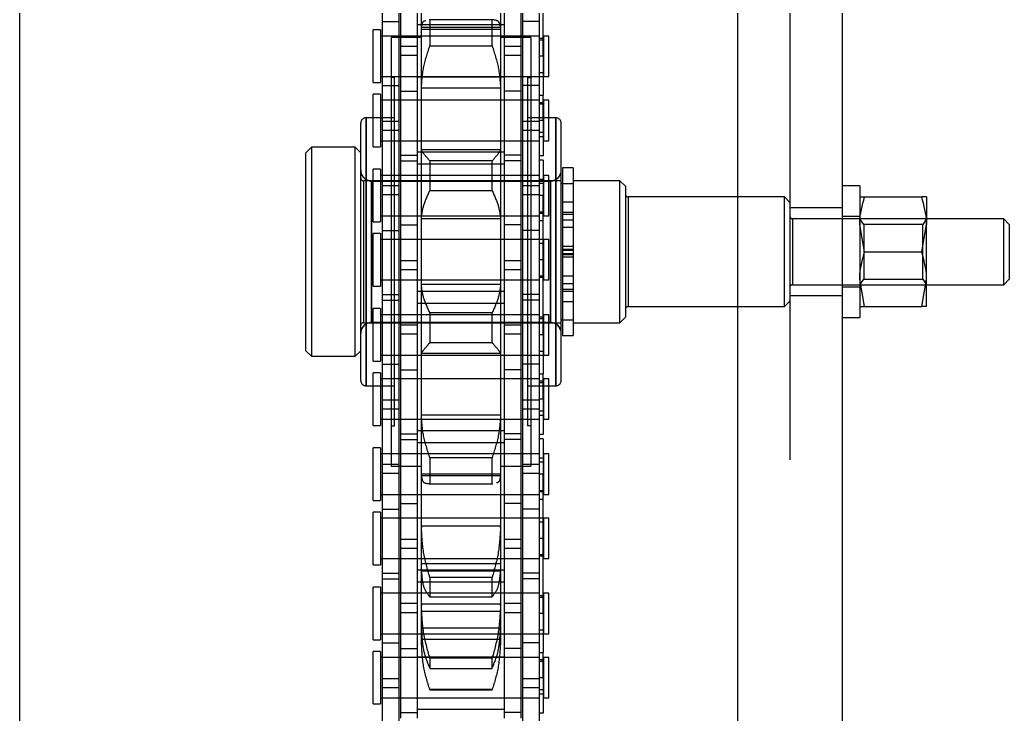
# Model space of a CAD drawing. Header units: metres. Extents: x 0 to 63075, y 0 to 44550.
# Drawn here: x 14109.2 to 14199.5, y 30143.2 to 30206.5 of the extents above; entities that cross this region are included whole.
import ezdxf

# ---------------------------------------------------------------- set-up
doc = ezdxf.new("R2010")
doc.units = ezdxf.units.M
doc.header["$LTSCALE"] = 75
doc.linetypes.add('HIDDEN2', pattern=[4.7625, 3.175, -1.5875])
for name, color, linetype in [('SDM', 7, 'Continuous'), ('SL4', 4, 'Continuous'), ('ST1', 7, 'HIDDEN2')]:
    doc.layers.add(name, color=color, linetype=linetype)

# ---------------------------------------------------------------- blocks, each defined once
blk = doc.blocks.new('A$Cb6dca9d5')
at = {"layer": 'SL4'}
for p, q in [((262.765, 2339.738), (262.765, 3664.713)), ((328.24, 2339.738), (328.24, 3664.713)), ((337.765, 3664.713), (337.765, 2339.738)), ((339.365, 3451.555), (337.765, 3451.555)), ((339.365, 3451.555), (339.365, 3439.555)), ((339.812, 3450.555), (345.018, 3450.555)), ((345.465, 3450.555), (345.465, 3448.055)), ((339.812, 3445.555), (339.365, 3448.055)), ((345.018, 3445.555), (345.465, 3448.055)), ((352.5, 3448.555), (345.465, 3448.555)), ((345.465, 3443.055), (345.465, 3448.055)), ((353, 3448.055), (352.5, 3448.555)), ((352.5, 3442.555), (352.5, 3448.555)), ((353, 3448.055), (353, 3443.055)), ((339.812, 3445.555), (345.018, 3445.555)), ((339.812, 3440.555), (339.365, 3443.055)), ((345.018, 3440.555), (345.465, 3443.055)), ((345.465, 3440.555), (345.465, 3443.055)), ((345.465, 3442.555), (352.5, 3442.555)), ((352.5, 3442.555), (353, 3443.055)), ((339.812, 3440.555), (345.018, 3440.555)), ((337.765, 3439.555), (339.365, 3439.555))]:
    blk.add_line(p, q, dxfattribs=at)
for points, knots in [([(339.365, 3448.055), (339.365, 3448.114), (339.372, 3448.958), (339.6, 3449.786), (339.812, 3450.555)], [0, 0, 0, 0, 0.070201, 1, 1, 1, 1]), ([(339.365, 3450.555), (339.372, 3450.555), (339.396, 3450.555), (339.636, 3450.555), (339.812, 3450.555)], [0, 0, 0, 0, 0.268634, 1, 1, 1, 1]), ([(345.465, 3448.055), (345.465, 3448.114), (345.458, 3448.958), (345.23, 3449.786), (345.018, 3450.555)], [0, 0, 0, 0, 0.070201, 1, 1, 1, 1]), ([(345.465, 3450.555), (345.458, 3450.555), (345.434, 3450.555), (345.194, 3450.555), (345.018, 3450.555)], [0, 0, 0, 0, 0.268634, 1, 1, 1, 1]), ([(339.365, 3443.055), (339.365, 3443.114), (339.372, 3443.958), (339.6, 3444.786), (339.812, 3445.555)], [0, 0, 0, 0, 0.0702006, 1, 1, 1, 1]), ([(345.465, 3443.055), (345.465, 3443.114), (345.458, 3443.958), (345.23, 3444.786), (345.018, 3445.555)], [0, 0, 0, 0, 0.0702006, 1, 1, 1, 1]), ([(339.365, 3440.555), (339.372, 3440.555), (339.396, 3440.555), (339.636, 3440.555), (339.812, 3440.555)], [0, 0, 0, 0, 0.268634, 1, 1, 1, 1]), ([(345.465, 3440.555), (345.458, 3440.555), (345.434, 3440.555), (345.194, 3440.555), (345.018, 3440.555)], [0, 0, 0, 0, 0.268634, 1, 1, 1, 1])]:
    blk.add_open_spline(points, degree=3, knots=knots, dxfattribs=at)
at = {"layer": 'ST1'}
for p, q in [((328.24, 2339.738), (328.24, 3664.713)), ((333.003, 3664.713), (333.003, 2339.738)), ((310.489, 3463.375), (310.489, 3476.075)), ((295.843, 3466.55), (295.843, 3472.9)), ((297.363, 3466.55), (297.363, 3472.9)), ((308.637, 3466.55), (308.637, 3472.9)), ((310.157, 3466.55), (310.157, 3472.9)), ((299.395, 3466.029), (299.395, 3470.574)), ((306.605, 3470.574), (306.605, 3466.029)), ((297.515, 3460.2), (297.515, 3469.295)), ((299.035, 3460.2), (299.035, 3469.295)), ((306.965, 3460.2), (306.965, 3469.295)), ((308.485, 3460.2), (308.485, 3469.295)), ((295.843, 3466.55), (297.363, 3466.55)), ((295.843, 3457.455), (295.843, 3466.55)), ((297.363, 3457.455), (297.363, 3466.55)), ((299.035, 3466.267), (306.965, 3466.267)), ((299.395, 3460.547), (299.395, 3466.029)), ((306.605, 3465.991), (299.395, 3465.991)), ((300.157, 3466.701), (300.099, 3466.686)), ((300.157, 3466.701), (300.157, 3464.325)), ((305.843, 3466.701), (300.157, 3466.701)), ((305.843, 3464.325), (305.843, 3466.701)), ((306.605, 3466.029), (306.605, 3460.547)), ((310.157, 3466.55), (308.637, 3466.55)), ((308.637, 3457.455), (308.637, 3466.55)), ((310.157, 3457.455), (310.157, 3466.55)), ((295, 3460.977), (295, 3465.774)), ((295.659, 3465.774), (295, 3465.774)), ((295.659, 3465.774), (295.659, 3460.977)), ((310.157, 3465.22), (295.659, 3465.22)), ((297.363, 3465.22), (295.843, 3465.22)), ((296.625, 3465.099), (296.625, 3426.011)), ((299.395, 3465.099), (296.625, 3465.099)), ((299.035, 3465.22), (297.515, 3465.22)), ((306.965, 3465.22), (299.035, 3465.22)), ((299.395, 3465.841), (306.605, 3465.841)), ((309.375, 3465.099), (306.605, 3465.099)), ((308.485, 3465.22), (306.965, 3465.22)), ((310.157, 3465.22), (308.637, 3465.22)), ((309.375, 3465.099), (309.375, 3426.011)), ((310.526, 3465.22), (310.526, 3461.53)), ((311, 3465.22), (310.526, 3465.22)), ((311, 3461.53), (311, 3465.22)), ((297.515, 3464.307), (299.035, 3464.307)), ((300.157, 3464.325), (305.843, 3464.325)), ((306.965, 3464.307), (308.485, 3464.307)), ((310.489, 3464.994), (310.157, 3464.994)), ((310.526, 3464.851), (310.157, 3464.851)), ((299.035, 3463.447), (297.515, 3463.447)), ((308.485, 3463.447), (306.965, 3463.447)), ((310.489, 3463.375), (310.157, 3463.375)), ((310.489, 3463.375), (310.489, 3459.823)), ((295.659, 3461.53), (310.157, 3461.53)), ((295.843, 3461.53), (297.363, 3461.53)), ((296.944, 3461.435), (296.625, 3461.435)), ((296.944, 3429.676), (296.944, 3461.435)), ((297.515, 3461.53), (299.035, 3461.53)), ((299.035, 3461.53), (306.965, 3461.53)), ((306.965, 3461.487), (299.035, 3461.487)), ((306.965, 3461.53), (308.485, 3461.53)), ((308.637, 3461.53), (310.489, 3461.53)), ((309.056, 3461.435), (309.375, 3461.435)), ((309.056, 3461.435), (309.056, 3429.676)), ((310.157, 3461.899), (310.526, 3461.899)), ((310.526, 3461.53), (311, 3461.53)), ((295, 3460.977), (295.659, 3460.977)), ((295.843, 3460.702), (297.363, 3460.702)), ((299.395, 3460.459), (299.395, 3460.547)), ((306.605, 3460.547), (306.605, 3460.459)), ((310.157, 3460.702), (308.637, 3460.702)), ((295, 3455.129), (295, 3459.926)), ((295.659, 3459.926), (295, 3459.926)), ((295.659, 3459.926), (295.659, 3455.129)), ((297.515, 3460.2), (299.035, 3460.2)), ((297.515, 3453.85), (297.515, 3460.2)), ((299.035, 3453.85), (299.035, 3460.2)), ((306.605, 3460.459), (299.395, 3460.459)), ((299.395, 3454.837), (299.395, 3460.459)), ((306.605, 3460.459), (306.605, 3454.837)), ((308.485, 3460.2), (306.965, 3460.2)), ((306.965, 3453.85), (306.965, 3460.2)), ((308.485, 3453.85), (308.485, 3460.2)), ((310.157, 3459.823), (310.489, 3459.823)), ((310.489, 3457.527), (310.489, 3459.823)), ((310.157, 3459.372), (295.659, 3459.372)), ((297.363, 3459.372), (295.843, 3459.372)), ((299.035, 3459.372), (297.515, 3459.372)), ((299.035, 3459.415), (306.965, 3459.415)), ((306.965, 3459.372), (299.035, 3459.372)), ((308.485, 3459.372), (306.965, 3459.372)), ((310.157, 3459.372), (308.637, 3459.372)), ((310.489, 3459.146), (310.157, 3459.146)), ((310.526, 3459.003), (310.157, 3459.003)), ((310.526, 3459.372), (310.526, 3455.682)), ((311, 3459.372), (310.526, 3459.372)), ((311, 3455.682), (311, 3459.372)), ((293.855, 3433.829), (293.855, 3457.281)), ((294.344, 3433.34), (294.344, 3457.77)), ((296.944, 3457.77), (294.344, 3457.77)), ((294.344, 3457.77), (294.344, 3433.34)), ((295.843, 3456.595), (295.843, 3457.455)), ((295.843, 3457.455), (297.363, 3457.455)), ((297.363, 3456.595), (297.363, 3457.455)), ((308.637, 3456.595), (308.637, 3457.455)), ((308.637, 3457.455), (310.157, 3457.455)), ((311.656, 3457.77), (309.056, 3457.77)), ((310.489, 3457.527), (310.157, 3457.527)), ((310.157, 3456.595), (310.157, 3457.455)), ((310.489, 3457.527), (310.489, 3454.296)), ((311.656, 3433.34), (311.656, 3457.77)), ((311.656, 3457.77), (311.656, 3433.34)), ((312.145, 3433.829), (312.145, 3457.281)), ((295.843, 3447.5), (295.843, 3456.595)), ((297.363, 3456.595), (295.843, 3456.595)), ((297.363, 3447.5), (297.363, 3456.595)), ((308.637, 3447.5), (308.637, 3456.595)), ((310.157, 3456.595), (308.637, 3456.595)), ((310.157, 3447.5), (310.157, 3456.595)), ((310.489, 3456.42), (310.157, 3456.42)), ((310.157, 3456.051), (310.526, 3456.051)), ((295, 3455.129), (295.659, 3455.129)), ((295.659, 3455.682), (310.157, 3455.682)), ((295.843, 3455.682), (297.363, 3455.682)), ((297.515, 3455.682), (299.035, 3455.682)), ((299.035, 3455.682), (306.965, 3455.682)), ((306.965, 3455.682), (308.485, 3455.682)), ((308.637, 3455.682), (310.157, 3455.682)), ((310.526, 3455.682), (311, 3455.682)), ((289.355, 3455.08), (288.855, 3454.58)), ((288.855, 3436.53), (288.855, 3454.58)), ((289.355, 3455.08), (289.355, 3436.03)), ((293.355, 3455.08), (289.355, 3455.08)), ((293.355, 3436.03), (293.355, 3455.08)), ((293.855, 3454.58), (293.355, 3455.08)), ((297.515, 3454.352), (299.035, 3454.352)), ((306.965, 3454.635), (299.035, 3454.635)), ((299.395, 3454.831), (299.395, 3454.837)), ((306.605, 3454.837), (299.395, 3454.837)), ((299.395, 3448.597), (299.395, 3454.831)), ((306.605, 3454.837), (306.605, 3454.831)), ((306.605, 3454.831), (306.605, 3448.597)), ((308.485, 3454.352), (306.965, 3454.352)), ((310.489, 3454.296), (310.157, 3454.296)), ((297.515, 3453.85), (299.035, 3453.85)), ((297.515, 3444.755), (297.515, 3453.85)), ((299.035, 3444.755), (299.035, 3453.85)), ((299.035, 3453.567), (306.965, 3453.567)), ((300.157, 3453.837), (300.157, 3451.136)), ((305.843, 3453.837), (300.157, 3453.837)), ((305.843, 3451.136), (305.843, 3453.837)), ((308.485, 3453.85), (306.965, 3453.85)), ((306.965, 3444.755), (306.965, 3453.85)), ((308.485, 3444.755), (308.485, 3453.85)), ((310.489, 3453.906), (310.157, 3453.906)), ((310.489, 3453.906), (310.489, 3450.675)), ((295, 3448.277), (295, 3453.074)), ((295.659, 3453.074), (295, 3453.074)), ((295.659, 3453.074), (295.659, 3448.277)), ((310.157, 3452.52), (295.659, 3452.52)), ((297.363, 3452.52), (295.843, 3452.52)), ((299.035, 3452.52), (297.515, 3452.52)), ((306.965, 3452.52), (299.035, 3452.52)), ((308.485, 3452.52), (306.965, 3452.52)), ((310.157, 3452.52), (308.637, 3452.52)), ((310.526, 3452.52), (310.526, 3448.83)), ((311, 3452.52), (310.526, 3452.52)), ((311, 3448.83), (311, 3452.52)), ((312.245, 3453.198), (312.245, 3437.912)), ((313.245, 3453.198), (312.245, 3453.198)), ((313.245, 3453.198), (313.245, 3437.912)), ((294.105, 3452.03), (294.105, 3439.08)), ((312.145, 3452.03), (294.105, 3452.03)), ((311.168, 3452.03), (294.832, 3452.03)), ((294.832, 3452.005), (294.832, 3439.105)), ((294.832, 3452.005), (311.168, 3452.005)), ((294.832, 3439.105), (294.832, 3452.005)), ((295.843, 3451.607), (297.363, 3451.607)), ((308.637, 3451.607), (310.157, 3451.607)), ((310.526, 3452.151), (310.157, 3452.151)), ((310.489, 3451.782), (310.157, 3451.782)), ((311.168, 3452.005), (311.168, 3439.105)), ((311.168, 3439.105), (311.168, 3452.005)), ((313.245, 3451.755), (312.145, 3451.755)), ((313.245, 3451.755), (312.245, 3451.755)), ((317.5, 3452.03), (313.245, 3452.03)), ((317.5, 3439.08), (317.5, 3452.03)), ((318, 3451.53), (317.5, 3452.03)), ((318, 3451.53), (318, 3439.58)), ((297.363, 3450.747), (295.843, 3450.747)), ((300.157, 3451.136), (305.843, 3451.136)), ((310.157, 3450.747), (308.637, 3450.747)), ((310.489, 3450.675), (310.157, 3450.675)), ((310.489, 3437.975), (310.489, 3450.675)), ((312.245, 3450.102), (313.245, 3450.102)), ((318.25, 3450.555), (318.25, 3440.602)), ((332.5, 3450.555), (318.25, 3450.555)), ((332.5, 3440.555), (332.5, 3450.555)), ((333, 3450.055), (332.5, 3450.555)), ((333, 3450.055), (333, 3441.055)), ((295.659, 3448.83), (310.157, 3448.83)), ((295.843, 3448.83), (297.363, 3448.83)), ((297.515, 3448.83), (299.035, 3448.83)), ((299.035, 3448.83), (306.965, 3448.83)), ((306.965, 3448.787), (299.035, 3448.787)), ((306.965, 3448.83), (308.485, 3448.83)), ((308.637, 3448.83), (310.157, 3448.83)), ((310.157, 3449.199), (310.526, 3449.199)), ((310.489, 3449.056), (310.157, 3449.056)), ((310.526, 3448.83), (311, 3448.83)), ((312.245, 3449.151), (313.245, 3449.151)), ((312.245, 3448.976), (313.245, 3448.976)), ((337.765, 3449.555), (333.003, 3449.555)), ((295, 3448.277), (295.659, 3448.277)), ((297.515, 3448.002), (299.035, 3448.002)), ((299.395, 3448.547), (299.395, 3448.597)), ((306.605, 3448.547), (299.395, 3448.547)), ((299.395, 3442.563), (299.395, 3448.547)), ((306.605, 3448.597), (306.605, 3448.547)), ((306.605, 3448.547), (306.605, 3442.563)), ((308.485, 3448.002), (306.965, 3448.002)), ((310.489, 3448.379), (310.157, 3448.379)), ((312.245, 3448.459), (313.245, 3448.459)), ((333.25, 3448.555), (333.25, 3442.555)), ((345.465, 3448.555), (333.25, 3448.555)), ((339.365, 3448.755), (337.765, 3448.755)), ((339.39, 3448.555), (339.365, 3448.555)), ((339.39, 3448.555), (339.39, 3442.555)), ((339.741, 3448.055), (339.39, 3448.555)), ((339.741, 3448.055), (339.741, 3443.055)), ((345.115, 3448.055), (339.741, 3448.055)), ((345.465, 3448.555), (345.115, 3448.055)), ((345.115, 3443.055), (345.115, 3448.055)), ((295, 3442.429), (295, 3447.226)), ((295.659, 3447.226), (295, 3447.226)), ((295.659, 3447.226), (295.659, 3442.429)), ((295.843, 3447.5), (297.363, 3447.5)), ((295.843, 3441.15), (295.843, 3447.5)), ((297.363, 3441.15), (297.363, 3447.5)), ((310.157, 3447.5), (308.637, 3447.5)), ((308.637, 3441.15), (308.637, 3447.5)), ((310.157, 3441.15), (310.157, 3447.5)), ((313.245, 3447.755), (312.245, 3447.755)), ((310.157, 3446.672), (295.659, 3446.672)), ((297.363, 3446.672), (295.843, 3446.672)), ((299.035, 3446.672), (297.515, 3446.672)), ((299.035, 3446.715), (306.965, 3446.715)), ((306.965, 3446.672), (299.035, 3446.672)), ((308.485, 3446.672), (306.965, 3446.672)), ((310.489, 3446.672), (308.637, 3446.672)), ((310.526, 3446.303), (310.157, 3446.303)), ((310.526, 3446.672), (310.526, 3442.982)), ((311, 3446.672), (310.526, 3446.672)), ((311, 3442.982), (311, 3446.672)), ((312.245, 3446.055), (313.245, 3446.055)), ((312.245, 3445.805), (313.245, 3445.805)), ((312.245, 3445.716), (313.245, 3445.716)), ((312.245, 3445.394), (313.245, 3445.394)), ((312.245, 3445.305), (313.245, 3445.305)), ((297.515, 3443.895), (297.515, 3444.755)), ((297.515, 3444.755), (299.035, 3444.755)), ((299.035, 3443.895), (299.035, 3444.755)), ((306.965, 3443.895), (306.965, 3444.755)), ((306.965, 3444.755), (308.485, 3444.755)), ((308.485, 3443.895), (308.485, 3444.755)), ((310.489, 3444.827), (310.157, 3444.827)), ((313.245, 3445.055), (312.245, 3445.055)), ((297.515, 3434.8), (297.515, 3443.895)), ((299.035, 3443.895), (297.515, 3443.895)), ((299.035, 3434.8), (299.035, 3443.895)), ((306.965, 3434.8), (306.965, 3443.895)), ((308.485, 3443.895), (306.965, 3443.895)), ((308.485, 3434.8), (308.485, 3443.895)), ((295.659, 3442.982), (310.157, 3442.982)), ((295.843, 3442.982), (297.363, 3442.982)), ((297.515, 3442.982), (299.035, 3442.982)), ((299.035, 3442.982), (306.965, 3442.982)), ((299.395, 3442.513), (299.395, 3442.563)), ((306.605, 3442.563), (299.395, 3442.563)), ((299.395, 3436.279), (299.395, 3442.513)), ((306.605, 3442.563), (306.605, 3442.513)), ((306.605, 3442.513), (306.605, 3436.279)), ((306.965, 3442.982), (308.485, 3442.982)), ((308.637, 3442.982), (310.157, 3442.982)), ((310.157, 3443.351), (310.526, 3443.351)), ((310.489, 3443.208), (310.157, 3443.208)), ((310.526, 3442.982), (311, 3442.982)), ((312.245, 3443.355), (313.245, 3443.355)), ((312.245, 3442.651), (313.245, 3442.651)), ((333.25, 3442.555), (345.465, 3442.555)), ((339.365, 3442.555), (339.39, 3442.555)), ((339.39, 3442.555), (339.741, 3443.055)), ((339.741, 3443.055), (345.115, 3443.055)), ((345.115, 3443.055), (345.465, 3442.555)), ((295, 3442.429), (295.659, 3442.429)), ((295.843, 3441.652), (297.363, 3441.652)), ((306.965, 3441.935), (299.035, 3441.935)), ((310.157, 3441.652), (308.637, 3441.652)), ((312.245, 3442.134), (313.245, 3442.134)), ((312.245, 3441.959), (313.245, 3441.959)), ((337.765, 3442.355), (339.365, 3442.355)), ((295.843, 3441.15), (297.363, 3441.15)), ((295.843, 3432.055), (295.843, 3441.15)), ((297.363, 3432.055), (297.363, 3441.15)), ((299.035, 3440.867), (306.965, 3440.867)), ((310.157, 3441.15), (308.637, 3441.15)), ((308.637, 3432.055), (308.637, 3441.15)), ((310.157, 3432.055), (310.157, 3441.15)), ((312.245, 3441.008), (313.245, 3441.008)), ((332.5, 3440.555), (333, 3441.055)), ((333.003, 3441.555), (337.765, 3441.555)), ((295, 3435.577), (295, 3440.374)), ((295.659, 3440.374), (295, 3440.374)), ((295.659, 3440.374), (295.659, 3435.577)), ((310.157, 3439.82), (295.659, 3439.82)), ((297.363, 3439.82), (295.843, 3439.82)), ((299.035, 3439.82), (297.515, 3439.82)), ((306.965, 3439.82), (299.035, 3439.82)), ((300.157, 3439.974), (300.157, 3437.273)), ((305.843, 3439.974), (300.157, 3439.974)), ((305.843, 3437.273), (305.843, 3439.974)), ((308.485, 3439.82), (306.965, 3439.82)), ((310.157, 3439.82), (308.637, 3439.82)), ((310.526, 3439.82), (310.526, 3436.13)), ((311, 3439.82), (310.526, 3439.82)), ((311, 3436.13), (311, 3439.82)), ((318.25, 3440.555), (332.5, 3440.555)), ((294.105, 3439.08), (312.145, 3439.08)), ((311.168, 3439.105), (294.832, 3439.105)), ((294.832, 3439.08), (311.168, 3439.08)), ((297.515, 3438.907), (299.035, 3438.907)), ((306.965, 3438.907), (308.485, 3438.907)), ((310.489, 3439.594), (310.157, 3439.594)), ((310.526, 3439.451), (310.157, 3439.451)), ((312.145, 3439.355), (313.245, 3439.355)), ((312.245, 3439.355), (313.245, 3439.355)), ((313.245, 3439.08), (317.5, 3439.08)), ((317.5, 3439.08), (318, 3439.58)), ((299.035, 3438.047), (297.515, 3438.047)), ((308.485, 3438.047), (306.965, 3438.047)), ((310.489, 3437.975), (310.157, 3437.975)), ((310.489, 3437.975), (310.489, 3434.423)), ((300.157, 3437.273), (305.843, 3437.273)), ((312.245, 3437.912), (313.245, 3437.912)), ((288.855, 3436.53), (289.355, 3436.03)), ((293.355, 3436.03), (293.855, 3436.53)), ((299.395, 3436.273), (299.395, 3436.279)), ((306.605, 3436.273), (299.395, 3436.273)), ((299.395, 3430.651), (299.395, 3436.273)), ((306.605, 3436.279), (306.605, 3436.273)), ((306.605, 3436.273), (306.605, 3430.651)), ((310.157, 3436.499), (310.526, 3436.499)), ((289.355, 3436.03), (293.355, 3436.03)), ((295, 3435.577), (295.659, 3435.577)), ((295.659, 3436.13), (310.157, 3436.13)), ((295.843, 3436.13), (297.363, 3436.13)), ((295.843, 3435.302), (297.363, 3435.302)), ((297.515, 3436.13), (299.035, 3436.13)), ((299.035, 3436.13), (306.965, 3436.13)), ((306.965, 3436.087), (299.035, 3436.087)), ((306.965, 3436.13), (308.485, 3436.13)), ((308.637, 3436.13), (310.489, 3436.13)), ((310.157, 3435.302), (308.637, 3435.302)), ((310.526, 3436.13), (311, 3436.13)), ((295, 3429.729), (295, 3434.526)), ((295.659, 3434.526), (295, 3434.526)), ((295.659, 3434.526), (295.659, 3429.729)), ((297.515, 3434.8), (299.035, 3434.8)), ((297.515, 3428.45), (297.515, 3434.8)), ((299.035, 3428.45), (299.035, 3434.8)), ((308.485, 3434.8), (306.965, 3434.8)), ((306.965, 3428.45), (306.965, 3434.8)), ((308.485, 3428.45), (308.485, 3434.8)), ((310.157, 3434.423), (310.489, 3434.423)), ((310.489, 3432.127), (310.489, 3434.423)), ((310.157, 3433.972), (295.659, 3433.972)), ((297.363, 3433.972), (295.843, 3433.972)), ((299.035, 3433.972), (297.515, 3433.972)), ((299.035, 3434.015), (306.965, 3434.015)), ((306.965, 3433.972), (299.035, 3433.972)), ((308.485, 3433.972), (306.965, 3433.972)), ((310.157, 3433.972), (308.637, 3433.972)), ((310.489, 3433.746), (310.157, 3433.746)), ((310.526, 3433.603), (310.157, 3433.603)), ((310.526, 3433.972), (310.526, 3430.282)), ((311, 3433.972), (310.526, 3433.972)), ((311, 3430.282), (311, 3433.972)), ((294.344, 3433.34), (296.944, 3433.34)), ((309.056, 3433.34), (311.656, 3433.34)), ((295.843, 3431.195), (295.843, 3432.055)), ((295.843, 3432.055), (297.363, 3432.055)), ((297.363, 3431.195), (297.363, 3432.055)), ((308.637, 3431.195), (308.637, 3432.055)), ((308.637, 3432.055), (310.157, 3432.055)), ((310.489, 3432.127), (310.157, 3432.127)), ((310.157, 3431.195), (310.157, 3432.055)), ((310.489, 3432.127), (310.489, 3428.896)), ((295.843, 3422.1), (295.843, 3431.195)), ((297.363, 3431.195), (295.843, 3431.195)), ((297.363, 3422.1), (297.363, 3431.195)), ((308.637, 3422.1), (308.637, 3431.195)), ((310.157, 3431.195), (308.637, 3431.195)), ((310.157, 3422.1), (310.157, 3431.195)), ((310.489, 3431.02), (310.157, 3431.02)), ((295.659, 3430.282), (310.157, 3430.282)), ((295.843, 3430.282), (297.363, 3430.282)), ((297.515, 3430.282), (299.035, 3430.282)), ((299.035, 3430.282), (306.965, 3430.282)), ((299.395, 3430.563), (299.395, 3430.651)), ((306.605, 3430.651), (299.395, 3430.651)), ((299.395, 3425.081), (299.395, 3430.563)), ((306.605, 3430.651), (306.605, 3430.563)), ((306.605, 3430.563), (306.605, 3425.081)), ((306.965, 3430.282), (308.485, 3430.282)), ((308.637, 3430.282), (310.157, 3430.282)), ((310.157, 3430.651), (310.526, 3430.651)), ((310.526, 3430.282), (311, 3430.282)), ((295, 3429.729), (295.659, 3429.729)), ((296.625, 3429.676), (296.944, 3429.676)), ((297.515, 3428.952), (299.035, 3428.952)), ((306.965, 3429.235), (299.035, 3429.235)), ((308.485, 3428.952), (306.965, 3428.952)), ((309.375, 3429.676), (309.056, 3429.676)), ((297.515, 3428.45), (299.035, 3428.45)), ((297.515, 3419.355), (297.515, 3428.45)), ((299.035, 3419.355), (299.035, 3428.45)), ((299.035, 3428.167), (306.965, 3428.167)), ((308.485, 3428.45), (306.965, 3428.45)), ((306.965, 3419.355), (306.965, 3428.45)), ((308.485, 3419.355), (308.485, 3428.45)), ((310.489, 3428.896), (310.157, 3428.896)), ((310.489, 3428.506), (310.157, 3428.506)), ((310.489, 3428.506), (310.489, 3425.275)), ((295, 3422.877), (295, 3427.674)), ((295.659, 3427.674), (295, 3427.674)), ((295.659, 3427.674), (295.659, 3422.877)), ((310.157, 3427.12), (295.659, 3427.12)), ((297.363, 3427.12), (295.843, 3427.12)), ((299.035, 3427.12), (297.515, 3427.12)), ((306.965, 3427.12), (299.035, 3427.12)), ((305.843, 3426.785), (300.157, 3426.785)), ((300.157, 3426.785), (300.157, 3424.409)), ((305.843, 3424.409), (305.843, 3426.785)), ((308.485, 3427.12), (306.965, 3427.12)), ((310.157, 3427.12), (308.637, 3427.12)), ((310.526, 3426.751), (310.157, 3426.751)), ((310.489, 3426.382), (310.157, 3426.382)), ((310.526, 3427.12), (310.526, 3423.43)), ((311, 3427.12), (310.526, 3427.12)), ((311, 3423.43), (311, 3427.12)), ((295.843, 3426.207), (297.363, 3426.207)), ((297.363, 3425.347), (295.843, 3425.347)), ((296.625, 3426.011), (299.395, 3426.011)), ((306.605, 3426.011), (309.375, 3426.011)), ((308.637, 3426.207), (310.157, 3426.207)), ((310.157, 3425.347), (308.637, 3425.347)), ((306.605, 3425.269), (299.395, 3425.269)), ((306.605, 3425.119), (299.395, 3425.119)), ((299.395, 3420.536), (299.395, 3425.081)), ((305.843, 3424.409), (305.901, 3424.424)), ((306.605, 3425.081), (306.605, 3420.536)), ((310.489, 3425.275), (310.157, 3425.275)), ((310.489, 3412.575), (310.489, 3425.275)), ((300.099, 3424.407), (305.901, 3424.407)), ((300.157, 3424.409), (305.843, 3424.409)), ((310.157, 3423.799), (310.526, 3423.799)), ((310.489, 3423.656), (310.157, 3423.656)), ((295, 3422.877), (295.659, 3422.877)), ((295.659, 3423.43), (310.157, 3423.43)), ((295.843, 3423.43), (297.363, 3423.43)), ((297.515, 3423.43), (299.035, 3423.43)), ((299.035, 3423.43), (306.965, 3423.43)), ((306.965, 3423.387), (299.035, 3423.387)), ((306.965, 3423.43), (308.485, 3423.43)), ((308.637, 3423.43), (310.157, 3423.43)), ((310.489, 3422.979), (310.157, 3422.979)), ((310.526, 3423.43), (311, 3423.43)), ((295, 3417.029), (295, 3421.826)), ((295.659, 3421.826), (295, 3421.826)), ((295.659, 3421.826), (295.659, 3417.029)), ((295.843, 3422.1), (297.363, 3422.1)), ((295.843, 3415.75), (295.843, 3422.1)), ((297.363, 3415.75), (297.363, 3422.1)), ((297.515, 3422.602), (299.035, 3422.602)), ((308.485, 3422.602), (306.965, 3422.602)), ((310.157, 3422.1), (308.637, 3422.1)), ((308.637, 3415.75), (308.637, 3422.1)), ((310.157, 3415.75), (310.157, 3422.1)), ((310.157, 3421.272), (295.659, 3421.272)), ((297.363, 3421.272), (295.843, 3421.272)), ((299.035, 3421.272), (297.515, 3421.272)), ((299.035, 3421.315), (306.965, 3421.315)), ((306.965, 3421.272), (299.035, 3421.272)), ((308.485, 3421.272), (306.965, 3421.272)), ((310.489, 3421.272), (308.637, 3421.272)), ((310.526, 3420.903), (310.157, 3420.903)), ((310.526, 3421.272), (310.526, 3417.582)), ((311, 3421.272), (310.526, 3421.272)), ((311, 3417.582), (311, 3421.272)), ((306.605, 3420.536), (299.395, 3420.536)), ((299.395, 3420.42), (299.395, 3420.536)), ((299.395, 3420.536), (299.395, 3420.42)), ((299.395, 3416.352), (299.395, 3420.42)), ((306.605, 3420.536), (306.605, 3420.42)), ((306.605, 3420.42), (306.605, 3420.536)), ((306.605, 3420.42), (306.605, 3416.352)), ((297.515, 3418.495), (297.515, 3419.355)), ((297.515, 3419.355), (299.035, 3419.355)), ((299.035, 3418.495), (299.035, 3419.355)), ((306.965, 3418.495), (306.965, 3419.355)), ((306.965, 3419.355), (308.485, 3419.355)), ((308.485, 3418.495), (308.485, 3419.355)), ((310.489, 3419.427), (310.157, 3419.427)), ((297.515, 3409.4), (297.515, 3418.495)), ((299.035, 3418.495), (297.515, 3418.495)), ((299.035, 3409.4), (299.035, 3418.495)), ((306.965, 3409.4), (306.965, 3418.495)), ((308.485, 3418.495), (306.965, 3418.495)), ((308.485, 3409.4), (308.485, 3418.495)), ((295.659, 3417.582), (310.157, 3417.582)), ((295.843, 3417.582), (297.363, 3417.582)), ((297.515, 3417.582), (299.035, 3417.582)), ((299.035, 3417.582), (306.965, 3417.582)), ((306.965, 3417.582), (308.485, 3417.582)), ((308.637, 3417.582), (310.157, 3417.582)), ((310.157, 3417.951), (310.526, 3417.951)), ((310.489, 3417.808), (310.157, 3417.808)), ((310.526, 3417.582), (311, 3417.582)), ((295, 3417.029), (295.659, 3417.029)), ((306.965, 3416.535), (299.035, 3416.535)), ((306.605, 3417.099), (299.395, 3417.099)), ((306.605, 3416.43), (299.395, 3416.43)), ((299.395, 3413.438), (299.395, 3416.352)), ((306.605, 3416.352), (306.605, 3413.438)), ((295.843, 3416.252), (297.363, 3416.252)), ((295.843, 3415.75), (297.363, 3415.75)), ((295.843, 3406.655), (295.843, 3415.75)), ((297.363, 3406.655), (297.363, 3415.75)), ((299.035, 3415.467), (306.965, 3415.467)), ((305.843, 3415.859), (300.157, 3415.859)), ((300.157, 3415.859), (300.157, 3414.096)), ((305.843, 3414.096), (305.843, 3415.859)), ((310.157, 3416.252), (308.637, 3416.252)), ((310.157, 3415.75), (308.637, 3415.75)), ((308.637, 3406.655), (308.637, 3415.75)), ((310.157, 3406.655), (310.157, 3415.75)), ((295, 3410.177), (295, 3414.974)), ((295.659, 3414.974), (295, 3414.974)), ((295.659, 3414.974), (295.659, 3410.177)), ((310.157, 3414.42), (295.659, 3414.42)), ((297.363, 3414.42), (295.843, 3414.42)), ((299.035, 3414.42), (297.515, 3414.42)), ((306.965, 3414.42), (299.035, 3414.42)), ((300.157, 3414.096), (305.843, 3414.096)), ((308.485, 3414.42), (306.965, 3414.42)), ((310.157, 3414.42), (308.637, 3414.42)), ((310.489, 3414.194), (310.157, 3414.194)), ((310.526, 3414.051), (310.157, 3414.051)), ((310.526, 3414.42), (310.526, 3410.73)), ((311, 3414.42), (310.526, 3414.42)), ((311, 3410.73), (311, 3414.42)), ((297.515, 3413.507), (299.035, 3413.507)), ((306.605, 3413.438), (299.395, 3413.438)), ((299.395, 3413.31), (299.395, 3413.438)), ((299.395, 3413.438), (299.395, 3413.31)), ((299.395, 3411.145), (299.395, 3413.31)), ((306.605, 3412.752), (299.395, 3412.752)), ((306.605, 3413.438), (306.605, 3413.31)), ((306.605, 3413.31), (306.605, 3413.438)), ((306.605, 3413.31), (306.605, 3411.145)), ((306.965, 3413.507), (308.485, 3413.507)), ((299.035, 3412.647), (297.515, 3412.647)), ((308.485, 3412.647), (306.965, 3412.647)), ((310.489, 3412.575), (310.157, 3412.575)), ((310.489, 3412.575), (310.489, 3409.023)), ((306.605, 3411.254), (299.395, 3411.254)), ((299.395, 3410.215), (299.395, 3411.145)), ((306.605, 3411.145), (306.605, 3410.215)), ((310.157, 3411.099), (310.526, 3411.099)), ((295, 3410.177), (295.659, 3410.177)), ((295.659, 3410.73), (310.157, 3410.73)), ((295.843, 3410.73), (297.363, 3410.73)), ((297.515, 3410.73), (299.035, 3410.73)), ((299.035, 3410.73), (306.965, 3410.73)), ((306.965, 3410.687), (299.035, 3410.687)), ((306.605, 3410.215), (299.395, 3410.215)), ((299.395, 3410.088), (299.395, 3410.215)), ((299.395, 3410.215), (299.395, 3410.088)), ((299.395, 3409.948), (299.395, 3410.088)), ((306.605, 3410.215), (306.605, 3410.088)), ((306.605, 3410.088), (306.605, 3410.215)), ((306.605, 3410.088), (306.605, 3409.948)), ((306.965, 3410.73), (308.485, 3410.73)), ((308.637, 3410.73), (310.489, 3410.73)), ((310.526, 3410.73), (311, 3410.73)), ((295, 3404.329), (295, 3409.126)), ((295.659, 3409.126), (295, 3409.126)), ((295.659, 3409.126), (295.659, 3404.329)), ((295.843, 3409.902), (297.363, 3409.902)), ((297.515, 3409.4), (299.035, 3409.4)), ((297.515, 3403.05), (297.515, 3409.4)), ((299.035, 3403.05), (299.035, 3409.4)), ((306.595, 3409.451), (306.605, 3409.948)), ((308.485, 3409.4), (306.965, 3409.4)), ((306.965, 3403.05), (306.965, 3409.4)), ((308.485, 3403.05), (308.485, 3409.4)), ((310.157, 3409.902), (308.637, 3409.902)), ((310.157, 3408.572), (295.659, 3408.572)), ((297.363, 3408.572), (295.843, 3408.572)), ((299.035, 3408.572), (297.515, 3408.572)), ((299.035, 3408.615), (306.965, 3408.615)), ((306.965, 3408.572), (299.035, 3408.572)), ((305.843, 3408.515), (300.157, 3408.515)), ((300.157, 3408.515), (300.157, 3407.577)), ((305.843, 3407.577), (305.843, 3408.515)), ((308.485, 3408.572), (306.965, 3408.572)), ((310.157, 3408.572), (308.637, 3408.572)), ((310.157, 3409.023), (310.489, 3409.023)), ((310.489, 3408.346), (310.157, 3408.346)), ((310.526, 3408.203), (310.157, 3408.203)), ((310.489, 3406.727), (310.489, 3409.023)), ((310.526, 3408.572), (310.526, 3404.882)), ((311, 3408.572), (310.526, 3408.572)), ((311, 3404.882), (311, 3408.572)), ((300.157, 3407.577), (305.843, 3407.577)), ((295.843, 3405.795), (295.843, 3406.655)), ((295.843, 3406.655), (297.363, 3406.655)), ((297.363, 3405.795), (297.363, 3406.655)), ((308.637, 3405.795), (308.637, 3406.655)), ((308.637, 3406.655), (310.157, 3406.655)), ((310.489, 3406.727), (310.157, 3406.727)), ((310.157, 3405.795), (310.157, 3406.655)), ((310.489, 3406.727), (310.489, 3403.496)), ((295.843, 3396.7), (295.843, 3405.795)), ((297.363, 3405.795), (295.843, 3405.795)), ((297.363, 3396.7), (297.363, 3405.795)), ((300.157, 3405.639), (300.157, 3405.615)), ((305.843, 3405.639), (300.157, 3405.639)), ((300.157, 3405.615), (305.843, 3405.615)), ((305.843, 3405.615), (305.843, 3405.639)), ((308.637, 3396.7), (308.637, 3405.795)), ((310.157, 3405.795), (308.637, 3405.795)), ((310.157, 3396.7), (310.157, 3405.795)), ((310.489, 3405.62), (310.157, 3405.62)), ((295.659, 3404.882), (310.157, 3404.882)), ((295.843, 3404.882), (297.363, 3404.882)), ((297.515, 3404.882), (299.035, 3404.882)), ((299.035, 3404.882), (306.965, 3404.882)), ((306.965, 3404.882), (308.485, 3404.882)), ((308.637, 3404.882), (310.157, 3404.882)), ((310.157, 3405.251), (310.526, 3405.251)), ((310.526, 3404.882), (311, 3404.882)), ((295, 3404.329), (295.659, 3404.329)), ((306.965, 3403.835), (299.035, 3403.835)), ((297.515, 3403.552), (299.035, 3403.552)), ((308.485, 3403.552), (306.965, 3403.552)), ((310.489, 3403.496), (310.157, 3403.496))]:
    blk.add_line(p, q, dxfattribs=at)
for centre, radius, start, end in [((294.344, 3457.281), 0.489, 90, 180), ((311.656, 3457.281), 0.489, 0, 90), ((294.832, 3453.007), 0.977, 180, 270), ((294.83, 3452.981), 0.975, 180.10943, 270.10901), ((311.168, 3453.007), 0.977, 270, 0), ((311.17, 3452.981), 0.975, 269.89099, 359.89057), ((294.105, 3452.28), 0.25, 180, 270), ((318.25, 3450.805), 0.25, 180, 270), ((333.25, 3448.805), 0.25, 180, 270), ((333.25, 3442.305), 0.25, 90, 180), ((318.25, 3440.305), 0.25, 90, 180), ((294.83, 3438.129), 0.975, 89.89099, 179.89057), ((294.105, 3438.83), 0.25, 90, 180), ((294.832, 3438.103), 0.977, 90, 180), ((311.17, 3438.129), 0.975, 0.10943, 90.10901), ((311.168, 3438.103), 0.977, 0, 90), ((294.344, 3433.829), 0.489, 180, 270), ((311.656, 3433.829), 0.489, 270, 0)]:
    blk.add_arc(centre, radius, start, end, dxfattribs=at)
for points, knots in [([(299.76, 3466.598), (299.702, 3466.588), (299.444, 3466.543), (299.416, 3466.253), (299.395, 3466.029)], [0, 0, 0, 0, 0.226088, 1, 1, 1, 1]), ([(306.605, 3466.029), (306.567, 3466.236), (306.492, 3466.65), (306.06, 3466.684), (305.843, 3466.701)], [0, 0, 0, 0, 0.4994271, 1, 1, 1, 1]), ([(299.395, 3460.547), (299.433, 3461.13), (299.508, 3462.295), (299.941, 3463.648), (300.157, 3464.325)], [0, 0, 0, 0, 0.499479, 1, 1, 1, 1]), ([(305.843, 3464.325), (306.059, 3463.648), (306.492, 3462.295), (306.567, 3461.13), (306.605, 3460.547)], [0, 0, 0, 0, 0.500514, 1, 1, 1, 1]), ([(300.157, 3453.837), (299.941, 3454.092), (299.508, 3454.601), (299.433, 3454.754), (299.395, 3454.831)], [0, 0, 0, 0, 0.500133, 1, 1, 1, 1]), ([(306.605, 3454.831), (306.567, 3454.754), (306.492, 3454.601), (306.06, 3454.092), (305.843, 3453.837)], [0, 0, 0, 0, 0.499098, 1, 1, 1, 1]), ([(299.395, 3448.597), (299.433, 3448.947), (299.508, 3449.649), (299.94, 3450.64), (300.157, 3451.136)], [0, 0, 0, 0, 0.4994185, 1, 1, 1, 1]), ([(305.843, 3451.136), (306.059, 3450.64), (306.492, 3449.649), (306.567, 3448.948), (306.605, 3448.597)], [0, 0, 0, 0, 0.500261, 1, 1, 1, 1]), ([(300.157, 3439.974), (299.941, 3440.47), (299.508, 3441.461), (299.433, 3442.162), (299.395, 3442.513)], [0, 0, 0, 0, 0.500261, 1, 1, 1, 1]), ([(306.605, 3442.513), (306.567, 3442.163), (306.492, 3441.461), (306.06, 3440.47), (305.843, 3439.974)], [0, 0, 0, 0, 0.499419, 1, 1, 1, 1]), ([(299.395, 3436.279), (299.433, 3436.356), (299.508, 3436.509), (299.94, 3437.018), (300.157, 3437.273)], [0, 0, 0, 0, 0.499098, 1, 1, 1, 1]), ([(305.843, 3437.273), (306.059, 3437.018), (306.492, 3436.509), (306.567, 3436.356), (306.605, 3436.279)], [0, 0, 0, 0, 0.500133, 1, 1, 1, 1]), ([(300.157, 3426.785), (299.941, 3427.462), (299.508, 3428.815), (299.433, 3429.98), (299.395, 3430.563)], [0, 0, 0, 0, 0.500514, 1, 1, 1, 1]), ([(306.605, 3430.563), (306.567, 3429.98), (306.492, 3428.815), (306.059, 3427.462), (305.843, 3426.785)], [0, 0, 0, 0, 0.499479, 1, 1, 1, 1]), ([(299.395, 3425.081), (299.433, 3424.874), (299.508, 3424.46), (299.94, 3424.426), (300.157, 3424.409)], [0, 0, 0, 0, 0.499427, 1, 1, 1, 1]), ([(306.24, 3424.512), (306.298, 3424.522), (306.556, 3424.567), (306.584, 3424.857), (306.605, 3425.081)], [0, 0, 0, 0, 0.226088, 1, 1, 1, 1]), ([(300.157, 3415.859), (299.941, 3416.636), (299.508, 3418.187), (299.433, 3419.677), (299.395, 3420.42)], [0, 0, 0, 0, 0.500529, 1, 1, 1, 1]), ([(306.605, 3420.42), (306.567, 3419.677), (306.492, 3418.187), (306.059, 3416.636), (305.843, 3415.859)], [0, 0, 0, 0, 0.499464, 1, 1, 1, 1]), ([(299.395, 3416.352), (299.433, 3415.886), (299.508, 3414.955), (299.941, 3414.382), (300.157, 3414.096)], [0, 0, 0, 0, 0.49948, 1, 1, 1, 1]), ([(305.843, 3414.096), (306.059, 3414.382), (306.492, 3414.955), (306.567, 3415.886), (306.605, 3416.352)], [0, 0, 0, 0, 0.500513, 1, 1, 1, 1]), ([(300.157, 3408.515), (299.941, 3409.297), (299.508, 3410.861), (299.433, 3412.494), (299.395, 3413.31)], [0, 0, 0, 0, 0.500152, 1, 1, 1, 1]), ([(306.605, 3413.31), (306.567, 3412.495), (306.492, 3410.862), (306.06, 3409.298), (305.843, 3408.515)], [0, 0, 0, 0, 0.499124, 1, 1, 1, 1]), ([(299.395, 3411.145), (299.433, 3410.478), (299.508, 3409.141), (299.941, 3408.099), (300.157, 3407.577)], [0, 0, 0, 0, 0.499459, 1, 1, 1, 1]), ([(305.843, 3407.577), (306.059, 3408.099), (306.492, 3409.141), (306.567, 3410.478), (306.605, 3411.145)], [0, 0, 0, 0, 0.500534, 1, 1, 1, 1]), ([(300.157, 3405.639), (299.941, 3406.332), (299.508, 3407.719), (299.433, 3409.299), (299.395, 3410.088)], [0, 0, 0, 0, 0.500133, 1, 1, 1, 1]), ([(306.605, 3410.088), (306.567, 3409.3), (306.492, 3407.72), (306.06, 3406.333), (305.843, 3405.639)], [0, 0, 0, 0, 0.499098, 1, 1, 1, 1])]:
    blk.add_open_spline(points, degree=3, knots=knots, dxfattribs=at)

msp = doc.modelspace()

# ---------------------------------------------------------------- block references
at = {"layer": 'SDM'}
msp.add_blockref('A$Cb6dca9d5', (13846.469, 26739.769), dxfattribs=at)

doc.saveas('drawing.dxf')
